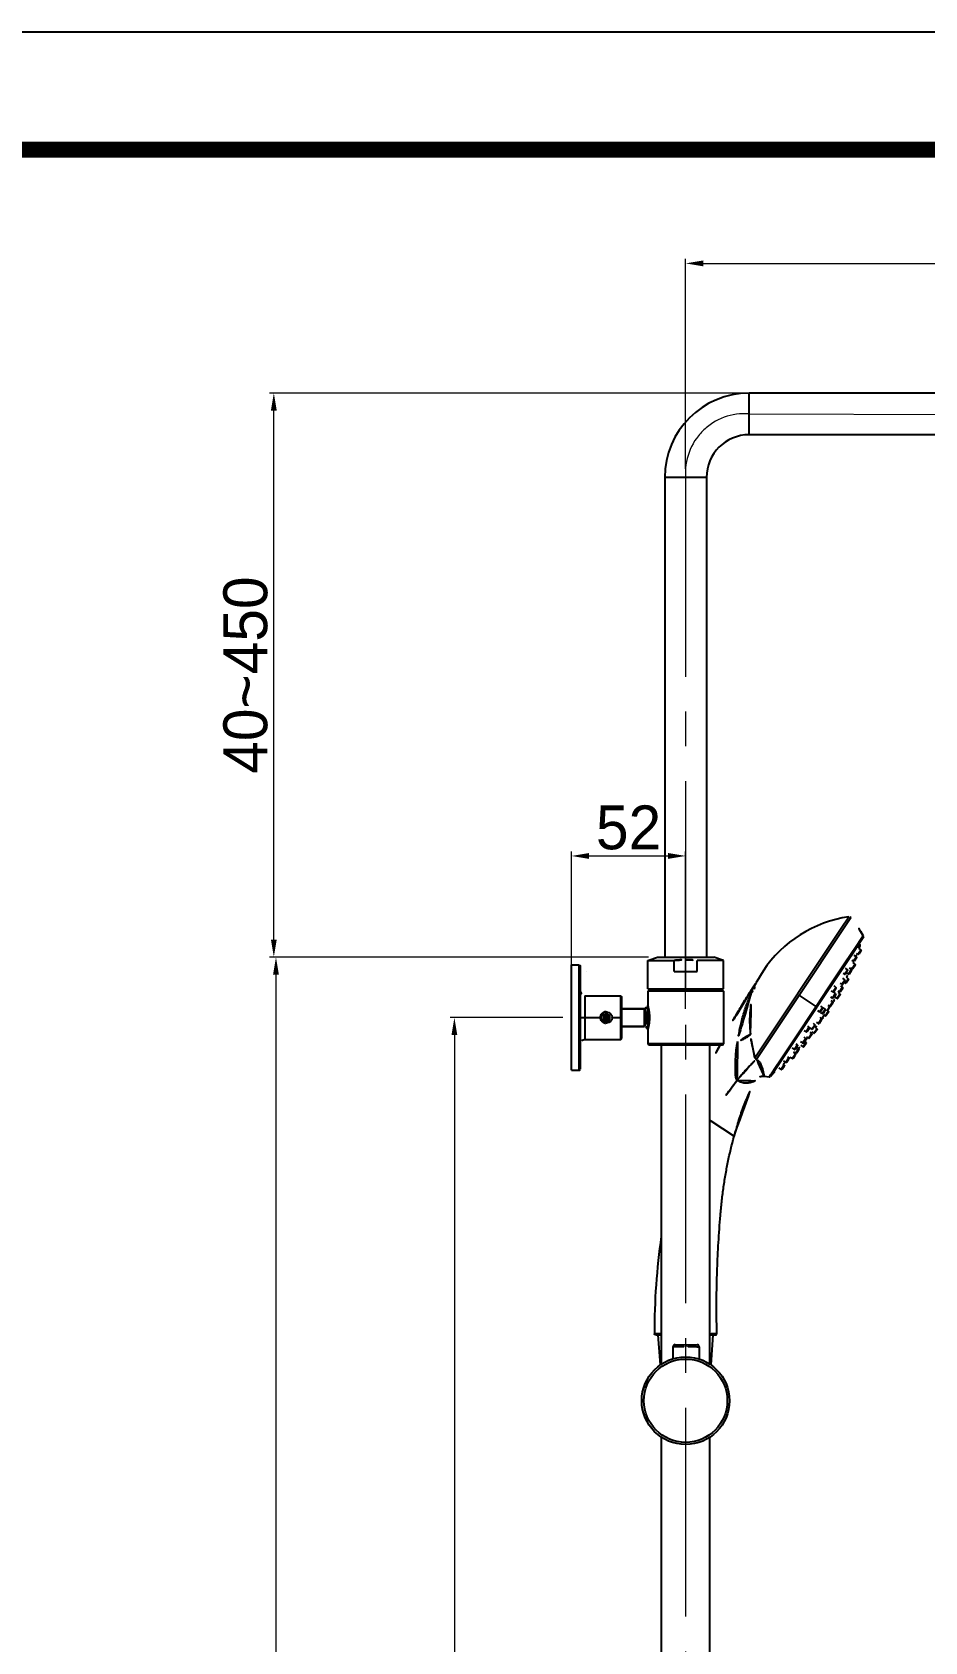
# Model space of a CAD drawing. Extents: x 16296660632 to 16296678186, y -37409619871 to -37409616409.
# Drawn here: x 16296676610 to 16296677017, y -37409617143 to -37409616409 of the extents above; entities that cross this region are included whole.
import ezdxf

# ---------------------------------------------------------------- set-up
doc = ezdxf.new("R2010")
doc.units = 0
doc.header["$LTSCALE"] = 10
doc.header["$MEASUREMENT"] = 0
doc.header["$PDMODE"] = 3
doc.header["$PDSIZE"] = -10
doc.linetypes.add('CENTER2', pattern=[28.575, 19.05, -3.175, 3.175, -3.175])
doc.layers.get('0').update_dxf_attribs({"linetype": 'CONTINUOUS'})
doc.layers.get('DEFPOINTS').update_dxf_attribs({"linetype": 'CONTINUOUS'})
doc.layers.add('Cneter', color=1, linetype='CENTER2', lineweight=13)
doc.styles.add('Daelim Dimension', font='')
doc.styles.get('Daelim Dimension').set_extended_font_data('나눔고딕')
doc.dimstyles.new('DEFAULT', dxfattribs={"dimscale": 2, "dimtxt": 2, "dimasz": 2, "dimexe": 0, "dimexo": 2, "dimgap": 1, "dimtad": 1, "dimdec": 1, "dimzin": 9, "dimdsep": 46, "dimtxsty": 'Daelim Dimension', "dimcen": 0.5, "dimclrd": 252, "dimclre": 252, "dimclrt": 3, "dimadec": 1, "dimazin": 0, "dimtfac": 1, "dimtdec": 1, "dimtix": 1, "dimtmove": 0, "dimatfit": 3, "dimfxl": 1, "dimtolj": 1, "dimtzin": 1, "dimlwd": 9, "dimlwe": 9, "dimarcsym": 0})

# ---------------------------------------------------------------- blocks, each defined once
blk = doc.blocks.new('*D0')
at = {"color": 5, "lineweight": 9, "ltscale": 0.5, "transparency": 16777216}
for p, q in [((16296676852.0445, -37409616858.305267), (16296676800.668921, -37409616858.305267)), ((16296676802.668921, -37409616866.305267), (16296676802.668921, -37409617632.244186)), ((16296676852.0445, -37409617640.244186), (16296676800.668921, -37409617640.244186))]:
    blk.add_line(p, q, dxfattribs=at)
at = {"color": 5, "ltscale": 0.5, "transparency": 16777216}
for points in [[(16296676801.335581, -37409616866.305267), (16296676804.002251, -37409616866.305267), (16296676802.668921, -37409616858.305267)], [(16296676801.335581, -37409617632.244186), (16296676804.002251, -37409617632.244186), (16296676802.668921, -37409617640.244186)]]:
    blk.add_solid(points, dxfattribs=at)
at = {"layer": 'DEFPOINTS', "color": 0, "ltscale": 0.5, "transparency": 16777216}
for p in [(16296676856.0445, -37409616858.305267), (16296676802.668921, -37409617640.244186), (16296676856.0445, -37409617640.244186)]:
    blk.add_point(p, dxfattribs=at)
at = {"color": 7, "ltscale": 0.5, "transparency": 16777216, "insert": (16296676789.78194, -37409617249.274727), "char_height": 20, "attachment_point": 5, "rotation": 90, "style": 'Daelim Dimension'}
blk.add_mtext('\\A1;782', dxfattribs=at)
blk = doc.blocks.new('*D1')
at = {"color": 5, "lineweight": 9, "ltscale": 0.5, "transparency": 16777216}
for p, q in [((16296676856.0445, -37409616854.305267), (16296676856.0445, -37409616782.588501)), ((16296676864.0445, -37409616784.588501), (16296676900.0445, -37409616784.588501)), ((16296676908.0445, -37409616854.305267), (16296676908.0445, -37409616782.588501))]:
    blk.add_line(p, q, dxfattribs=at)
at = {"color": 5, "ltscale": 0.5, "transparency": 16777216}
for points in [[(16296676864.0445, -37409616783.255173), (16296676864.0445, -37409616785.921837), (16296676856.0445, -37409616784.588501)], [(16296676900.0445, -37409616783.255173), (16296676900.0445, -37409616785.921837), (16296676908.0445, -37409616784.588501)]]:
    blk.add_solid(points, dxfattribs=at)
at = {"layer": 'DEFPOINTS', "color": 0, "ltscale": 0.5, "transparency": 16777216}
for p in [(16296676908.0445, -37409616784.588501), (16296676856.0445, -37409616858.305267), (16296676908.0445, -37409616858.305267)]:
    blk.add_point(p, dxfattribs=at)
at = {"color": 7, "ltscale": 0.5, "transparency": 16777216, "insert": (16296676882.0445, -37409616771.701523), "char_height": 20, "attachment_point": 5, "style": 'Daelim Dimension'}
blk.add_mtext('\\A1;52', dxfattribs=at)
blk = doc.blocks.new('*D3')
at = {"color": 5, "lineweight": 9, "ltscale": 0.5, "transparency": 16777216}
for p, q in [((16296676908.0445, -37409616608.005272), (16296676908.0445, -37409616512.349937)), ((16296676916.0445, -37409616514.349937), (16296677300.0445, -37409616514.349937)), ((16296677308.0445, -37409616616.513191), (16296677308.0445, -37409616512.349937))]:
    blk.add_line(p, q, dxfattribs=at)
at = {"color": 5, "ltscale": 0.5, "transparency": 16777216}
for points in [[(16296676916.0445, -37409616513.016602), (16296676916.0445, -37409616515.683273), (16296676908.0445, -37409616514.349937)], [(16296677300.0445, -37409616513.016602), (16296677300.0445, -37409616515.683273), (16296677308.0445, -37409616514.349937)]]:
    blk.add_solid(points, dxfattribs=at)
at = {"layer": 'DEFPOINTS', "color": 0, "ltscale": 0.5, "transparency": 16777216}
for p in [(16296677308.0445, -37409616514.349937), (16296676908.0445, -37409616612.005272), (16296677308.0445, -37409616620.513191)]:
    blk.add_point(p, dxfattribs=at)
at = {"color": 7, "ltscale": 0.5, "transparency": 16777216, "insert": (16296677108.0445, -37409616501.534477), "char_height": 20, "attachment_point": 5, "style": 'Daelim Dimension'}
blk.add_mtext('\\A1;400', dxfattribs=at)
blk = doc.blocks.new('*D7')
at = {"color": 5, "lineweight": 9, "ltscale": 0.5, "transparency": 16777216}
for p, q in [((16296676933.0445, -37409616573.50527), (16296676718.38351, -37409616573.50527)), ((16296676720.38351, -37409616822.70527), (16296676720.38351, -37409616581.50527)), ((16296676886.7945, -37409616830.70527), (16296676718.38351, -37409616830.70527))]:
    blk.add_line(p, q, dxfattribs=at)
at = {"color": 5, "ltscale": 0.5, "transparency": 16777216}
for points in [[(16296676719.05018, -37409616581.50527), (16296676721.71684, -37409616581.50527), (16296676720.38351, -37409616573.50527)], [(16296676719.05018, -37409616822.70527), (16296676721.71684, -37409616822.70527), (16296676720.38351, -37409616830.70527)]]:
    blk.add_solid(points, dxfattribs=at)
at = {"layer": 'DEFPOINTS', "color": 0, "ltscale": 0.5, "transparency": 16777216}
for p in [(16296676720.38351, -37409616573.50527), (16296676937.0445, -37409616573.50527), (16296676890.7945, -37409616830.70527)]:
    blk.add_point(p, dxfattribs=at)
at = {"color": 7, "ltscale": 0.5, "transparency": 16777216, "insert": (16296676707.52515, -37409616702.10527), "char_height": 20, "attachment_point": 5, "rotation": 90, "style": 'Daelim Dimension'}
blk.add_mtext('\\A1;40~450', dxfattribs=at)
blk = doc.blocks.new('*D8')
at = {"color": 5, "lineweight": 9, "ltscale": 0.5, "transparency": 16777216}
for p, q in [((16296676891.1945, -37409616830.705269), (16296676719.35803, -37409616830.705269)), ((16296676721.35803, -37409616838.705269), (16296676721.35803, -37409617748.305267)), ((16296676843.02615, -37409617756.305267), (16296676719.35803, -37409617756.305267))]:
    blk.add_line(p, q, dxfattribs=at)
at = {"color": 5, "ltscale": 0.5, "transparency": 16777216}
for points in [[(16296676720.0247, -37409616838.705269), (16296676722.69137, -37409616838.705269), (16296676721.35803, -37409616830.705269)], [(16296676720.0247, -37409617748.305267), (16296676722.69137, -37409617748.305267), (16296676721.35803, -37409617756.305267)]]:
    blk.add_solid(points, dxfattribs=at)
at = {"layer": 'DEFPOINTS', "color": 0, "ltscale": 0.5, "transparency": 16777216}
for p in [(16296676895.1945, -37409616830.705269), (16296676721.35803, -37409617756.305267), (16296676847.02615, -37409617756.305267)]:
    blk.add_point(p, dxfattribs=at)
at = {"color": 7, "ltscale": 0.5, "transparency": 16777216, "insert": (16296676708.47106, -37409617293.505272), "char_height": 20, "attachment_point": 5, "rotation": 90, "style": 'Daelim Dimension'}
blk.add_mtext('\\A1;926', dxfattribs=at)

msp = doc.modelspace()

# ---------------------------------------------------------------- linework, layer by layer
at = {"ltscale": 0.5}
for p, q in [((16296677270.5445, -37409616573.505272), (16296676937.0445, -37409616573.505272)), ((16296676937.0445, -37409616592.505272), (16296676937.0445, -37409616573.505272)), ((16296677270.5445, -37409616592.505272), (16296676937.0445, -37409616592.505272)), ((16296676917.5445, -37409616612.005272), (16296676898.5445, -37409616612.005272)), ((16296676898.5445, -37409616612.005272), (16296676898.5445, -37409616830.705269)), ((16296676917.5445, -37409616612.005272), (16296676917.5445, -37409616830.705269)), ((16296676978.94768, -37409616817.532967), (16296676982.407089, -37409616812.334473)), ((16296676979.751341, -37409616818.067818), (16296676983.327629, -37409616812.69339)), ((16296676939.64175, -37409616876.598213), (16296676978.94768, -37409616817.532967)), ((16296676946.836981, -37409616885.043022), (16296676988.93379, -37409616821.783623)), ((16296676959.807581, -37409616848.037376), (16296676979.751341, -37409616818.067818)), ((16296676988.08791, -37409616822.318497), (16296676985.7027, -37409616825.902962)), ((16296676986.247589, -37409616825.855217), (16296676988.267111, -37409616822.820457)), ((16296676988.339769, -37409616821.940002), (16296676988.08791, -37409616822.318497)), ((16296676988.267111, -37409616822.820457), (16296676988.44364, -37409616822.555161)), ((16296676988.81119, -37409616821.231529), (16296676988.339769, -37409616821.940002)), ((16296676988.9643, -37409616821.001442), (16296676988.81119, -37409616821.231529)), ((16296676985.7027, -37409616825.902962), (16296676980.62702, -37409616833.530403)), ((16296676982.3881, -37409616831.654922), (16296676984.04035, -37409616829.172073)), ((16296676984.04035, -37409616829.172073), (16296676986.20364, -37409616825.921257)), ((16296676985.791019, -37409616830.55722), (16296676984.891029, -37409616829.784691)), ((16296676986.52841, -37409616829.449127), (16296676985.945841, -37409616829.15686)), ((16296676986.03146, -37409616829.257446), (16296676986.050949, -37409616829.207298)), ((16296676986.20364, -37409616825.921257), (16296676986.247589, -37409616825.855217)), ((16296676986.52841, -37409616829.449127), (16296676987.896811, -37409616827.392807)), ((16296676987.95117, -37409616827.786652), (16296676986.912689, -37409616829.347183)), ((16296676987.896811, -37409616827.392807), (16296676986.96949, -37409616826.596817)), ((16296676987.01952, -37409616826.639313), (16296676987.038481, -37409616826.587479)), ((16296676856.0445, -37409616834.305267), (16296676859.5445, -37409616834.305267)), ((16296676856.0445, -37409616882.305267), (16296676856.0445, -37409616834.305267)), ((16296676859.5445, -37409616882.305267), (16296676859.5445, -37409616834.305267)), ((16296676860.0445, -37409616834.805267), (16296676860.0445, -37409616881.805267)), ((16296676862.994499, -37409616837.305267), (16296676863.0945, -37409616837.305267)), ((16296676890.7945, -37409616832.205269), (16296676895.1945, -37409616830.705269)), ((16296676890.7945, -37409616832.205269), (16296676902.8522, -37409616832.205269)), ((16296676890.7945, -37409616845.205269), (16296676890.7945, -37409616832.205269)), ((16296676895.1945, -37409616830.705269), (16296676920.894501, -37409616830.705269)), ((16296676902.8522, -37409616837.305267), (16296676902.8522, -37409616832.205269)), ((16296676902.8522, -37409616837.305267), (16296676913.236799, -37409616837.305267)), ((16296676925.2945, -37409616832.205269), (16296676913.236799, -37409616832.205269)), ((16296676913.236799, -37409616837.305267), (16296676913.236799, -37409616832.205269)), ((16296676925.2945, -37409616832.205269), (16296676920.894501, -37409616830.705269)), ((16296676925.2945, -37409616845.205269), (16296676925.2945, -37409616832.205269)), ((16296676943.326269, -37409616837.070137), (16296676940.47052, -37409616841.854881)), ((16296676968.365259, -37409616852.727219), (16296676978.424959, -37409616837.610367)), ((16296676980.62702, -37409616833.530403), (16296676972.72965, -37409616845.39769)), ((16296676978.424959, -37409616837.610367), (16296676982.3881, -37409616831.654922)), ((16296676980.46501, -37409616838.560677), (16296676981.83341, -37409616836.504356)), ((16296676980.849291, -37409616838.458733), (16296676981.88777, -37409616836.898209)), ((16296676981.83341, -37409616836.504356), (16296676980.93704, -37409616835.734932)), ((16296676982.271629, -37409616838.463921), (16296676983.64003, -37409616836.407608)), ((16296676982.65591, -37409616838.361977), (16296676983.69438, -37409616836.80146)), ((16296676983.64003, -37409616836.407608), (16296676982.78248, -37409616835.671501)), ((16296676983.91679, -37409616835.99173), (16296676983.27673, -37409616835.670624)), ((16296676984.422621, -37409616832.613533), (16296676983.810711, -37409616832.306557)), ((16296676983.91679, -37409616835.99173), (16296676985.285191, -37409616833.935417)), ((16296676984.301069, -37409616835.889793), (16296676985.339531, -37409616834.329269)), ((16296676985.285191, -37409616833.935417), (16296676984.40658, -37409616833.181229)), ((16296676984.422621, -37409616832.613533), (16296676985.791019, -37409616830.55722)), ((16296676984.638029, -37409616832.705513), (16296676984.66242, -37409616832.647331)), ((16296676985.845369, -37409616830.951073), (16296676984.80689, -37409616832.511589)), ((16296676938.57585, -37409616844.881271), (16296676938.065531, -37409616845.66777)), ((16296676939.76317, -37409616843.054863), (16296676938.57585, -37409616844.881271)), ((16296676975.13294, -37409616846.573242), (16296676976.50135, -37409616844.51693)), ((16296676976.5557, -37409616844.910767), (16296676975.517229, -37409616846.471298)), ((16296676976.50135, -37409616844.51693), (16296676975.720831, -37409616843.846947)), ((16296676978.231001, -37409616846.492844), (16296676979.5994, -37409616844.436531)), ((16296676979.17975, -37409616843.11013), (16296676978.473249, -37409616842.755692)), ((16296676978.61528, -37409616846.3909), (16296676979.653761, -37409616844.830368)), ((16296676979.5994, -37409616844.436531), (16296676978.80336, -37409616843.75322)), ((16296676979.17975, -37409616843.11013), (16296676980.548149, -37409616841.053818)), ((16296676979.56403, -37409616843.008186), (16296676980.602501, -37409616841.447662)), ((16296676979.67543, -37409616843.278008), (16296676979.762699, -37409616843.110283)), ((16296676980.548149, -37409616841.053818), (16296676979.700911, -37409616840.326553)), ((16296676980.46501, -37409616838.560677), (16296676979.797689, -37409616838.225891)), ((16296676979.985189, -37409616842.680153), (16296676980.058229, -37409616842.538147)), ((16296676980.058229, -37409616842.538147), (16296676980.189301, -37409616842.282318)), ((16296676980.81197, -37409616842.614388), (16296676980.112961, -37409616842.263702)), ((16296676980.81197, -37409616842.614388), (16296676982.18037, -37409616840.558067)), ((16296676981.196251, -37409616842.512444), (16296676982.23472, -37409616840.951927)), ((16296676982.18037, -37409616840.558067), (16296676981.352051, -37409616839.847054)), ((16296676982.271629, -37409616838.463921), (16296676981.608629, -37409616838.131302)), ((16296676862.0445, -37409616848.305267), (16296676878.5445, -37409616848.305267)), ((16296676862.0445, -37409616848.305267), (16296676862.0445, -37409616868.305267)), ((16296676878.5445, -37409616848.305267), (16296676879.0445, -37409616848.805267)), ((16296676878.5445, -37409616868.305267), (16296676878.5445, -37409616848.305267)), ((16296676879.0445, -37409616867.805023), (16296676879.0445, -37409616848.805527)), ((16296676891.2945, -37409616845.805267), (16296676890.7945, -37409616846.305267)), ((16296676925.2945, -37409616846.305267), (16296676890.7945, -37409616846.305267)), ((16296676890.7945, -37409616846.305267), (16296676890.7945, -37409616852.805267)), ((16296676890.7945, -37409616846.305267), (16296676890.7945, -37409616852.805267)), ((16296676890.79455, -37409616845.205269), (16296676925.29446, -37409616845.205269)), ((16296676924.7945, -37409616845.805267), (16296676891.2945, -37409616845.805267)), ((16296676893.7945, -37409616845.205269), (16296676893.7945, -37409616845.805267)), ((16296676922.2945, -37409616845.205269), (16296676922.2945, -37409616845.805267)), ((16296676924.7945, -37409616845.805267), (16296676925.2945, -37409616846.305267)), ((16296676925.2945, -37409616846.305267), (16296676925.2945, -37409616870.305267)), ((16296676925.2945, -37409616846.305267), (16296676925.2945, -37409616870.305267)), ((16296676940.32173, -37409616877.320198), (16296676959.80715, -37409616848.03801)), ((16296676967.54607, -37409616853.187103), (16296676959.807581, -37409616848.037376)), ((16296676972.72965, -37409616845.39769), (16296676967.54607, -37409616853.187103)), ((16296676973.76062, -37409616853.210541), (16296676975.12903, -37409616851.154221)), ((16296676974.144911, -37409616853.108589), (16296676975.183371, -37409616851.548073)), ((16296676975.01408, -37409616849.369949), (16296676974.24851, -37409616848.98587)), ((16296676975.12903, -37409616851.154221), (16296676974.38833, -37409616850.518417)), ((16296676975.13294, -37409616846.573242), (16296676974.390909, -37409616846.200981)), ((16296676975.01408, -37409616849.369949), (16296676976.382481, -37409616847.313637)), ((16296676975.182989, -37409616851.220901), (16296676975.369301, -37409616850.940933)), ((16296676975.399099, -37409616850.895813), (16296676975.369301, -37409616850.940933)), ((16296676975.398359, -37409616849.268013), (16296676976.436831, -37409616847.707481)), ((16296676976.382481, -37409616847.313637), (16296676975.616619, -37409616846.656227)), ((16296676977.062059, -37409616849.560722), (16296676976.300421, -37409616849.178612)), ((16296676977.062059, -37409616849.560722), (16296676978.43046, -37409616847.504402)), ((16296676978.48481, -37409616847.898247), (16296676977.446341, -37409616849.458771)), ((16296676978.231001, -37409616846.492844), (16296676977.4958, -37409616846.124001)), ((16296676978.43046, -37409616847.504402), (16296676977.65555, -37409616846.839233)), ((16296676860.0445, -37409616858.305267), (16296676869.5445, -37409616858.305267)), ((16296676873.544519, -37409616858.305267), (16296676870.544491, -37409616858.305267)), ((16296676872.0445, -37409616856.573219), (16296676870.5445, -37409616857.439247)), ((16296676870.5445, -37409616857.439247), (16296676870.5445, -37409616859.171303)), ((16296676870.5445, -37409616859.171303), (16296676872.0445, -37409616860.037323)), ((16296676873.5445, -37409616857.439247), (16296676872.0445, -37409616856.573219)), ((16296676872.0445, -37409616860.037323), (16296676873.5445, -37409616859.171303)), ((16296676873.5445, -37409616859.171303), (16296676873.5445, -37409616857.439247)), ((16296676874.5445, -37409616858.305267), (16296676879.0445, -37409616858.305267)), ((16296676879.0445, -37409616854.305267), (16296676889.2945, -37409616854.305267)), ((16296676889.2945, -37409616854.305267), (16296676879.0445, -37409616854.305267)), ((16296676947.359529, -37409616884.292862), (16296676968.365259, -37409616852.727219)), ((16296676967.545691, -37409616853.187683), (16296676957.022511, -37409616869.001091)), ((16296676969.06954, -37409616855.684799), (16296676968.240419, -37409616855.268837)), ((16296676968.59868, -37409616860.967461), (16296676969.967079, -37409616858.911148)), ((16296676968.98296, -37409616860.865517), (16296676970.021429, -37409616859.304993)), ((16296676969.06954, -37409616855.684799), (16296676970.437941, -37409616853.628487)), ((16296676969.967079, -37409616858.911148), (16296676969.28927, -37409616858.329323)), ((16296676970.27705, -37409616856.48835), (16296676969.44351, -37409616856.070183)), ((16296676970.4923, -37409616854.022324), (16296676969.453819, -37409616855.582863)), ((16296676970.437941, -37409616853.628487), (16296676969.73316, -37409616853.023514)), ((16296676970.035061, -37409616858.956383), (16296676970.02091, -37409616858.977661)), ((16296676971.22308, -37409616857.209839), (16296676970.03504, -37409616858.995117)), ((16296676970.035231, -37409616858.956497), (16296676971.20396, -37409616857.200241)), ((16296676970.27705, -37409616856.48835), (16296676971.645451, -37409616854.432037)), ((16296676971.6998, -37409616854.825867), (16296676970.661329, -37409616856.386414)), ((16296676971.645451, -37409616854.432037), (16296676970.938089, -37409616853.824852)), ((16296676971.784439, -37409616857.491463), (16296676970.947889, -37409616857.071777)), ((16296676971.784439, -37409616857.491463), (16296676973.15284, -37409616855.43515)), ((16296676973.207199, -37409616855.828987), (16296676972.16872, -37409616857.389519)), ((16296676973.15284, -37409616855.43515), (16296676972.423861, -37409616854.80941)), ((16296676972.660049, -37409616855.012154), (16296676973.828779, -37409616853.25589)), ((16296676973.86433, -37409616853.240799), (16296676972.676279, -37409616855.026077)), ((16296676973.76062, -37409616853.210541), (16296676972.96209, -37409616852.809921)), ((16296676973.84277, -37409616853.234497), (16296676973.828609, -37409616853.255783)), ((16296676879.0445, -37409616862.305267), (16296676889.2945, -37409616862.305267)), ((16296676889.2945, -37409616862.305267), (16296676879.0445, -37409616862.305267)), ((16296676890.7945, -37409616863.805267), (16296676890.7945, -37409616870.305267)), ((16296676890.7945, -37409616863.805267), (16296676890.7945, -37409616870.305267)), ((16296676963.00614, -37409616864.796349), (16296676962.086, -37409616864.334732)), ((16296676963.00614, -37409616864.796349), (16296676964.37454, -37409616862.740044)), ((16296676963.390421, -37409616864.694397), (16296676964.42889, -37409616863.133888)), ((16296676964.37454, -37409616862.740044), (16296676963.744169, -37409616862.198936)), ((16296676964.1283, -37409616867.68515), (16296676965.4967, -37409616865.628838)), ((16296676965.55106, -37409616866.022682), (16296676964.512581, -37409616867.583214)), ((16296676965.54001, -37409616863.60675), (16296676964.63763, -37409616863.154037)), ((16296676965.4967, -37409616865.628838), (16296676964.87294, -37409616865.093407)), ((16296676965.54001, -37409616863.60675), (16296676966.908409, -37409616861.550438)), ((16296676966.506821, -37409616865.422211), (16296676965.59428, -37409616864.964401)), ((16296676965.92429, -37409616863.504807), (16296676966.962761, -37409616861.944283)), ((16296676966.908409, -37409616861.550438), (16296676966.258671, -37409616860.992706)), ((16296676966.506821, -37409616865.422211), (16296676967.875219, -37409616863.365898)), ((16296676967.929581, -37409616863.759743), (16296676966.8911, -37409616865.320267)), ((16296676967.875219, -37409616863.365898), (16296676967.228359, -37409616862.810638)), ((16296676968.59868, -37409616860.967461), (16296676967.726061, -37409616860.529678)), ((16296676968.66666, -37409616861.012703), (16296676968.46456, -37409616861.316437)), ((16296676968.494711, -37409616861.271461), (16296676968.681021, -37409616860.991493)), ((16296676968.68082, -37409616860.991432), (16296676968.672791, -37409616861.003487)), ((16296676862.0445, -37409616868.305267), (16296676878.5445, -37409616868.305267)), ((16296676878.5445, -37409616868.305267), (16296676879.0445, -37409616867.805267)), ((16296676925.2945, -37409616870.305267), (16296676890.7945, -37409616870.305267)), ((16296676891.2945, -37409616870.805267), (16296676890.7945, -37409616870.305267)), ((16296676924.7945, -37409616870.805267), (16296676891.2945, -37409616870.805267)), ((16296676897.0445, -37409617016.303436), (16296676897.0445, -37409616870.805267)), ((16296676919.0445, -37409617016.338654), (16296676919.0445, -37409616870.805267)), ((16296676924.7945, -37409616870.805267), (16296676925.2945, -37409616870.305267)), ((16296676957.022511, -37409616869.001091), (16296676950.95085, -37409616878.125183)), ((16296676957.67407, -37409616872.808907), (16296676956.67387, -37409616872.307129)), ((16296676958.282459, -37409616874.512772), (16296676957.27211, -37409616874.005898)), ((16296676957.51524, -37409616874.508392), (16296676957.7323, -37409616874.276627)), ((16296676957.67407, -37409616872.808907), (16296676959.041821, -37409616870.753578)), ((16296676957.7323, -37409616874.276627), (16296676957.755449, -37409616874.251862)), ((16296676958.05835, -37409616872.70697), (16296676959.096821, -37409616871.146446)), ((16296676958.282459, -37409616874.512772), (16296676959.65086, -37409616872.456459)), ((16296676959.042471, -37409616870.752602), (16296676958.476311, -37409616870.266617)), ((16296676958.666731, -37409616874.410828), (16296676959.7052, -37409616872.850311)), ((16296676959.041821, -37409616870.753578), (16296676959.042471, -37409616870.752602)), ((16296676959.65086, -37409616872.456459), (16296676959.088329, -37409616871.973587)), ((16296676961.374331, -37409616869.866562), (16296676960.41048, -37409616869.383011)), ((16296676961.547331, -37409616871.563606), (16296676960.57168, -37409616871.074142)), ((16296676961.374331, -37409616869.866562), (16296676962.742081, -37409616867.811234)), ((16296676961.547331, -37409616871.563606), (16296676962.915079, -37409616869.508278)), ((16296676961.75861, -37409616869.764618), (16296676962.797079, -37409616868.204102)), ((16296676961.93161, -37409616871.46167), (16296676962.970079, -37409616869.901154)), ((16296676962.742729, -37409616867.810249), (16296676962.142981, -37409616867.295433)), ((16296676962.91573, -37409616869.507301), (16296676962.32225, -37409616868.997871)), ((16296676962.36875, -37409616869.061417), (16296676962.554029, -37409616868.841827)), ((16296676962.554029, -37409616868.841827), (16296676962.65675, -37409616868.719704)), ((16296676962.742081, -37409616867.811234), (16296676962.742729, -37409616867.810249)), ((16296676962.915079, -37409616869.508278), (16296676962.91573, -37409616869.507301)), ((16296676962.96747, -37409616868.348534), (16296676963.088261, -37409616868.203537)), ((16296676964.1283, -37409616867.68515), (16296676963.190439, -37409616867.214638)), ((16296676949.304501, -37409616880.59893), (16296676947.00375, -37409616884.056213)), ((16296676950.95085, -37409616878.125183), (16296676949.304501, -37409616880.59893)), ((16296676951.61067, -37409616881.920471), (16296676950.517799, -37409616881.372192)), ((16296676951.61067, -37409616881.920471), (16296676952.979071, -37409616879.864159)), ((16296676951.994949, -37409616881.818527), (16296676953.033409, -37409616880.258003)), ((16296676952.979071, -37409616879.864159), (16296676952.484779, -37409616879.439873)), ((16296676952.57266, -37409616879.516121), (16296676952.614059, -37409616879.476196)), ((16296676953.716471, -37409616878.756058), (16296676952.65591, -37409616878.223991)), ((16296676953.716471, -37409616878.756058), (16296676955.084869, -37409616876.699753)), ((16296676954.10075, -37409616878.654114), (16296676955.13921, -37409616877.093597)), ((16296676955.084869, -37409616876.699753), (16296676954.56576, -37409616876.25415)), ((16296676955.208469, -37409616876.908089), (16296676955.250481, -37409616876.865387)), ((16296676956.6373, -37409616876.984962), (16296676955.60248, -37409616876.465813)), ((16296676956.6373, -37409616876.984962), (16296676958.005699, -37409616874.92865)), ((16296676957.02158, -37409616876.883018), (16296676958.060049, -37409616875.322502)), ((16296676958.005699, -37409616874.92865), (16296676957.46225, -37409616874.462158)), ((16296676856.0445, -37409616882.305267), (16296676859.5445, -37409616882.305267)), ((16296676943.866501, -37409616885.070679), (16296676946.12726, -37409616885.373207)), ((16296676946.28038, -37409616885.143143), (16296676946.12726, -37409616885.373207)), ((16296676946.777411, -37409616884.396309), (16296676946.28038, -37409616885.143143)), ((16296676947.00375, -37409616884.056213), (16296676946.777411, -37409616884.396309)), ((16296676919.04413, -37409616905.053108), (16296676919.516211, -37409616905.367264)), ((16296676919.516689, -37409616905.367607), (16296676930.096849, -37409616912.40831)), ((16296676896.992081, -37409617002.491653), (16296676893.79356, -37409617002.505524)), ((16296676894.29356, -37409617003.005272), (16296676897.0445, -37409617003.005272)), ((16296676896.54434, -37409617016.643929), (16296676895.5945, -37409617003.005272)), ((16296676919.0445, -37409617003.005272), (16296676921.782181, -37409617003.005272)), ((16296676920.494499, -37409617003.005272), (16296676919.544189, -37409617016.650864)), ((16296676902.275869, -37409617008.44445), (16296676902.224751, -37409617013.864754)), ((16296676903.28636, -37409617007.453911), (16296676913.28371, -37409617007.548187)), ((16296676908.28504, -37409617007.501053), (16296676908.2782, -37409617008.226227)), ((16296676914.275339, -37409617008.557648), (16296676914.224171, -37409617013.983032)), ((16296676897.0445, -37409617278.005272), (16296676897.0445, -37409617049.70533)), ((16296676919.0445, -37409617278.005272), (16296676919.0445, -37409617049.706917))]:
    msp.add_line(p, q, dxfattribs=at)
msp.add_lwpolyline([(16296675034.855539, -37409618717.603394), (16296678185.69553, -37409618717.603394), (16296678185.69553, -37409616408.923378), (16296675034.855539, -37409616408.923378)], close=True, dxfattribs=at)
at = {"color": 5, "linetype": 'ByBlock', "lineweight": 200, "const_width": 7.26}
msp.add_lwpolyline([(16296675085.52157, -37409618618.747757), (16296678134.721569, -37409618618.747757), (16296678134.721569, -37409616462.527771), (16296675085.52157, -37409616462.527771)], close=True, dxfattribs=at)
at = {"ltscale": 0.5}
for points in [[(16296676903.28528, -37409617007.453903), (16296676902.96261, -37409617007.504181), (16296676902.673611, -37409617007.65554), (16296676902.448629, -37409617007.891983), (16296676902.31176, -37409617008.188293), (16296676902.27589, -37409617008.444427)], [(16296676914.27532, -37409617008.557587), (16296676914.244289, -37409617008.300827), (16296676914.113029, -37409617008.001984), (16296676913.89255, -37409617007.761337), (16296676913.606461, -37409617007.604568), (16296676913.28479, -37409617007.54821)]]:
    msp.add_lwpolyline(points, dxfattribs=at)
for centre, radius in [((16296676872.0445, -37409616858.305267), 2.5), ((16296676872.0445, -37409616858.305267), 1), ((16296676908.0445, -37409617033.005272), 20), ((16296676908.0445, -37409617033.005272), 19)]:
    msp.add_circle(centre, radius, dxfattribs=at)
for centre, radius, start, end in [((16296676937.0445, -37409616612.005272), 38.5, 90, 180), ((16296676937.0445, -37409616612.005272), 19.5, 90, 180), ((16296676990.61072, -37409616868.536186), 56.797297, 98.304696663, 146.357579227), ((16296676982.551519, -37409616813.32399), 1, 39.08935833, 98.304696663), ((16296676938.071251, -37409616849.464127), 58.311465, 29.216666643, 39.093795274), ((16296676855.06053, -37409616778.335472), 140.522009, 339.917289696, 341.658393206), ((16296676988.158871, -37409616822.460793), 0.3, 341.658393206, 350.584694874), ((16296676988.30975, -37409616821.367577), 0.75, 326.357579227, 29.216666643), ((16296676855.06624, -37409616778.337334), 140.516003, 338.262108675, 338.753500684), ((16296676986.662939, -37409616829.180977), 0.3, 243.357631841, 326.357579227), ((16296676987.70141, -37409616827.620453), 0.3, 326.357579227, 49.357633246), ((16296676859.5445, -37409616834.805267), 0.5, 0, 90), ((16296676981.63801, -37409616836.732002), 0.3, 326.357579227, 49.357633246), ((16296676855.08252, -37409616778.344414), 140.498249, 335.761352134, 335.905556944), ((16296676983.44463, -37409616836.635246), 0.3, 326.357579227, 49.357633246), ((16296676984.05131, -37409616835.723579), 0.3, 243.357631841, 326.357579227), ((16296676984.55714, -37409616832.34539), 0.3, 243.357631841, 326.357579227), ((16296676855.06369, -37409616778.336082), 140.518842, 337.020843626, 337.237167343), ((16296676985.08979, -37409616834.163063), 0.3, 326.357579227, 49.357633246), ((16296676985.595619, -37409616830.784859), 0.3, 326.357579227, 49.357633246), ((16296676926.375429, -37409616834.359741), 15.964918, 326.960331251, 331.952712474), ((16296676926.321449, -37409616834.323769), 16.02853, 326.994219748, 331.97500623), ((16296676977.083429, -37409616856.492607), 39.430656, 159.378364635, 160.899096314), ((16296676981.81978, -37409616858.309082), 44.503288, 158.317144351, 159.337242775), ((16296676976.30595, -37409616844.744568), 0.3, 326.357579227, 49.357633246), ((16296676979.31428, -37409616842.84198), 0.3, 243.357631841, 326.357579227), ((16296676855.07, -37409616778.338837), 140.51195, 332.085446313, 332.4734748), ((16296676979.403999, -37409616844.664169), 0.3, 326.357579227, 49.357633246), ((16296676855.065241, -37409616778.336357), 140.517319, 332.550412823, 332.747780418), ((16296676980.599541, -37409616838.292526), 0.3, 243.357631841, 326.357579227), ((16296676980.352751, -37409616841.281464), 0.3, 326.357579227, 49.357633246), ((16296676980.946501, -37409616842.346237), 0.3, 243.357631841, 326.357579227), ((16296676855.06555, -37409616778.336708), 140.516887, 334.026810162, 334.700809339), ((16296676981.98497, -37409616840.785713), 0.3, 326.357579227, 49.357633246), ((16296676982.40616, -37409616838.195778), 0.3, 243.357631841, 326.357579227), ((16296676862.0445, -37409616846.305267), 2, 180, 270), ((16296677000.03043, -37409616873.253693), 67.395502, 156.051136899, 157.068340856), ((16296676975.1486, -37409616849.101799), 0.3, 243.357631841, 326.357579227), ((16296676974.93363, -37409616851.381859), 0.3, 326.357579227, 49.357633246), ((16296676975.267469, -37409616846.305099), 0.3, 243.357631841, 326.357579227), ((16296676855.06764, -37409616778.337433), 140.514705, 328.910728895, 329.703208318), ((16296676976.18708, -37409616847.541267), 0.3, 326.357579227, 49.357633246), ((16296676977.19659, -37409616849.292572), 0.3, 243.357631841, 326.357579227), ((16296676855.062889, -37409616778.334862), 140.520095, 330.797918027, 331.041000673), ((16296676978.36552, -37409616846.224701), 0.3, 243.357631841, 326.357579227), ((16296676978.23506, -37409616847.73204), 0.3, 326.357579227, 49.357633246), ((16296676872.0445, -37409616858.305267), 2.5, 0, 10.805584414), ((16296676889.29451, -37409616852.805283), 1.499996, 269.999781434, 0.000437132), ((16296676969.204069, -37409616855.416649), 0.3, 243.357631841, 326.357579227), ((16296676969.771681, -37409616859.138786), 0.3, 326.357579227, 49.357633246), ((16296676855.06975, -37409616778.338676), 140.51225, 324.926222671, 325.828184722), ((16296676970.41157, -37409616856.2202), 0.3, 243.357631841, 326.357579227), ((16296676970.24254, -37409616853.856117), 0.3, 326.357579227, 49.357633246), ((16296676971.45005, -37409616854.659668), 0.3, 326.357579227, 49.357633246), ((16296676971.918961, -37409616857.22332), 0.3, 243.357631841, 326.357579227), ((16296676855.06975, -37409616778.338676), 140.51225, 326.88728101, 327.789267374), ((16296676972.957439, -37409616855.662788), 0.3, 326.357579227, 49.357633246), ((16296676973.895149, -37409616852.94239), 0.3, 243.357631841, 326.357579227), ((16296676889.29451, -37409616863.80526), 1.499997, 359.999562868, 90.000218566), ((16296676963.140671, -37409616864.528214), 0.3, 243.357631841, 326.357579227), ((16296676964.17914, -37409616862.967667), 0.3, 326.357579227, 49.357633246), ((16296676855.072849, -37409616778.34111), 140.508305, 321.675323923, 321.91850324), ((16296676965.3013, -37409616865.856483), 0.3, 326.357579227, 49.357633246), ((16296676965.67454, -37409616863.3386), 0.3, 243.357631841, 326.357579227), ((16296676966.64135, -37409616865.154068), 0.3, 243.357631841, 326.357579227), ((16296676966.713011, -37409616861.778069), 0.3, 326.357579227, 49.357633246), ((16296676855.068069, -37409616778.33744), 140.514336, 323.012120385, 323.804766365), ((16296676967.679819, -37409616863.593536), 0.3, 326.357579227, 49.357633246), ((16296676968.7332, -37409616860.69931), 0.3, 243.357631841, 326.357579227), ((16296676862.0445, -37409616870.305267), 2, 90, 180), ((16296677155.566771, -37409616986.932098), 259.352564, 153.376350209, 155.783899671), ((16296676957.808599, -37409616872.540771), 0.3, 243.357631841, 326.357579227), ((16296676958.847071, -37409616870.98024), 0.3, 326.357579227, 49.357633246), ((16296676855.06691, -37409616778.336143), 140.516056, 318.014257758, 318.688858626), ((16296676959.45546, -37409616872.684097), 0.3, 326.357579227, 49.357633246), ((16296676961.50886, -37409616869.598419), 0.3, 243.357631841, 326.357579227), ((16296676961.68185, -37409616871.295471), 0.3, 243.357631841, 326.357579227), ((16296676855.06867, -37409616778.337753), 140.513666, 319.967180166, 320.164527527), ((16296676962.547331, -37409616868.037888), 0.3, 326.357579227, 49.357633246), ((16296676962.720329, -37409616869.73494), 0.3, 326.357579227, 49.357633246), ((16296676855.07338, -37409616778.341667), 140.507539, 320.241680869, 320.627381391), ((16296676964.262831, -37409616867.417007), 0.3, 243.357631841, 326.357579227), ((16296676855.063721, -37409616778.331947), 140.521277, 311.05688461, 312.818933692), ((16296676855.07321, -37409616778.342247), 140.507276, 313.963767609, 314.453890553), ((16296676952.78367, -37409616880.091797), 0.3, 326.357579227, 49.357633246), ((16296676953.85099, -37409616878.487923), 0.3, 243.357631841, 326.357579227), ((16296676954.889469, -37409616876.927383), 0.3, 326.357579227, 49.357633246), ((16296676855.071711, -37409616778.340561), 140.509526, 315.476946356, 315.696879507), ((16296676956.77183, -37409616876.71682), 0.3, 243.357631841, 326.357579227), ((16296676957.810301, -37409616875.156288), 0.3, 326.357579227, 49.357633246), ((16296676958.416981, -37409616874.244621), 0.3, 243.357631841, 326.357579227), ((16296676859.5445, -37409616881.805267), 0.5, 270, 0), ((16296677028.261379, -37409616962.855698), 123.006699, 141.823948339, 152.136822798), ((16296676943.25868, -37409616889.024094), 3.999998, 81.259570689, 151.524396144), ((16296676946.21225, -37409616884.628036), 0.75, 263.498684148, 326.357579227), ((16296676947.162399, -37409616884.066719), 0.3, 302.130628952, 311.05688461), ((16296676951.74519, -37409616881.652321), 0.3, 243.357631841, 326.357579227), ((16296677028.329281, -37409616962.910538), 123.090841, 152.128954079, 152.612438722), ((16296677202.732269, -37409617002.191704), 308.938868, 171.791463783, 180.05813855), ((16296676894.29356, -37409617002.505272), 0.5, 180.027976453, 269.999781434), ((16296676921.782181, -37409617002.505272), 0.5, 270, 1.344740802)]:
    msp.add_arc(centre, radius, start, end, dxfattribs=at)
for points, knots in [([(16296676902.8522, -37409616832.205269), (16296676903.71454, -37409616832.116783), (16296676905.443609, -37409616831.97963), (16296676907.177641, -37409616831.932549), (16296676908.0445, -37409616831.932549)], [0, 0, 0, 0, 0.5000024148, 1, 1, 1, 1]), ([(16296676908.0445, -37409616831.932549), (16296676908.91136, -37409616831.932549), (16296676910.645399, -37409616831.97963), (16296676912.37447, -37409616832.116783), (16296676913.236799, -37409616832.205269)], [0, 0, 0, 0, 0.4999976138, 1, 1, 1, 1]), ([(16296676939.758789, -37409616843.064163), (16296676939.74177, -37409616843.101852), (16296676939.68594, -37409616843.212753), (16296676939.58392, -37409616843.427696), (16296676939.439421, -37409616843.728783), (16296676939.195021, -37409616844.241623), (16296676938.85413, -37409616844.96978), (16296676938.578831, -37409616845.576927), (16296676938.43705, -37409616845.896606)], [0, 0, 0, 0, 0.0396851987, 0.1191179137, 0.2283651684, 0.3602071968, 0.6643542673, 1, 1, 1, 1]), ([(16296676939.27038, -37409616845.305428), (16296676939.31642, -37409616845.152397), (16296676939.492491, -37409616844.577789), (16296676939.67934, -37409616844.006447), (16296676939.8237, -37409616843.589546)], [0, 0, 0, 0, 0.2658913272, 1, 1, 1, 1]), ([(16296676939.763241, -37409616843.054901), (16296676939.76263, -37409616843.05584), (16296676939.761209, -37409616843.058983), (16296676939.75975, -37409616843.062073), (16296676939.758789, -37409616843.064163)], [0, 0, 0, 0, 0.3253895776, 1, 1, 1, 1]), ([(16296676940.46541, -37409616841.866493), (16296676940.4664, -37409616841.863998), (16296676940.46809, -37409616841.860123), (16296676940.46979, -37409616841.856239), (16296676940.47052, -37409616841.854881)], [0, 0, 0, 0, 0.6354547514, 1, 1, 1, 1]), ([(16296676938.065531, -37409616845.66777), (16296676937.48176, -37409616846.568764), (16296676936.321329, -37409616848.375732), (16296676934.04981, -37409616852.021553), (16296676930.191099, -37409616858.473503), (16296676927.0916, -37409616864.126442), (16296676925.1208, -37409616867.943062)], [0, 0, 0, 0, 0.124967823, 0.2499697776, 0.5000002362, 1, 1, 1, 1]), ([(16296676937.96196, -37409616846.993362), (16296676937.270571, -37409616848.618301), (16296676936.26734, -37409616851.150703), (16296676935.06502, -37409616854.649811), (16296676934.218679, -37409616857.448547), (16296676933.460581, -37409616860.307251), (16296676932.804899, -37409616863.212013), (16296676932.235491, -37409616866.18129), (16296676931.87694, -37409616868.182854), (16296676931.706249, -37409616869.204613)], [0, 0, 0, 0, 0.2289730734, 0.3529515806, 0.4796575798, 0.6080078206, 0.7363517836, 0.8656813424, 1, 1, 1, 1]), ([(16296676937.55608, -37409616865.958702), (16296676937.358891, -37409616864.103317), (16296676937.141211, -37409616860.436813), (16296676937.379551, -37409616853.48735), (16296676938.325199, -37409616848.447487), (16296676939.2703, -37409616845.305557)], [0, 0, 0, 0, 0.2685825994, 0.5277104802, 1, 1, 1, 1]), ([(16296676937.96093, -37409616846.994232), (16296676938.087429, -37409616846.864479), (16296676938.57115, -37409616846.34034), (16296676938.996031, -37409616845.761368), (16296676939.2703, -37409616845.305573)], [0, 0, 0, 0, 0.2540877387, 1, 1, 1, 1]), ([(16296676872.0445, -37409616855.447906), (16296676871.862949, -37409616855.451118), (16296676871.59004, -37409616855.482132), (16296676871.23822, -37409616855.574593), (16296676870.896761, -37409616855.700287), (16296676870.495001, -37409616855.918129), (16296676870.142521, -37409616856.209106), (16296676869.898359, -37409616856.478889), (16296676869.681431, -37409616856.770988), (16296676869.465031, -37409616857.173683), (16296676869.30411, -37409616857.697617), (16296676869.248039, -37409616858.242973), (16296676869.29948, -37409616858.78878), (16296676869.456711, -37409616859.313904), (16296676869.671419, -37409616859.717613), (16296676869.888029, -37409616860.009956), (16296676870.13254, -37409616860.279419), (16296676870.486731, -37409616860.568542), (16296676870.891371, -37409616860.781433), (16296676871.235161, -37409616860.900681), (16296676871.589041, -37409616860.984901), (16296676871.86298, -37409616861.00753), (16296676872.0445, -37409616861.004143)], [0, 0, 0, 0, 0.0624880073, 0.0937652689, 0.1250438182, 0.1875285273, 0.250012718, 0.2812916784, 0.3125706621, 0.3750534754, 0.4375354786, 0.5000180977, 0.5624998076, 0.6249795753, 0.6874588401, 0.718736678, 0.7500145193, 0.8124922133, 0.8749694101, 0.9062470724, 0.9375227953, 1, 1, 1, 1]), ([(16296676889.2945, -37409616862.305267), (16296676889.30578, -37409616862.277489), (16296676889.31348, -37409616862.257874), (16296676889.327089, -37409616862.223824), (16296676889.344271, -37409616862.180183), (16296676889.36492, -37409616862.127197), (16296676889.38879, -37409616862.065048), (16296676889.42676, -37409616861.964592), (16296676889.480579, -37409616861.817879), (16296676889.5506, -37409616861.617332), (16296676889.626631, -37409616861.38588), (16296676889.70586, -37409616861.12561), (16296676889.785469, -37409616860.838676), (16296676889.8913, -37409616860.411133), (16296676890.00635, -37409616859.828293), (16296676890.09779, -37409616859.083908), (16296676890.130289, -37409616858.305267), (16296676890.09779, -37409616857.526627), (16296676890.00635, -37409616856.782257), (16296676889.8913, -37409616856.199409), (16296676889.785469, -37409616855.771873), (16296676889.70586, -37409616855.48494), (16296676889.626631, -37409616855.224663), (16296676889.5506, -37409616854.993217), (16296676889.480579, -37409616854.792671), (16296676889.42676, -37409616854.64595), (16296676889.38879, -37409616854.545502), (16296676889.36492, -37409616854.483353), (16296676889.344271, -37409616854.430367), (16296676889.327089, -37409616854.386726), (16296676889.31349, -37409616854.352676), (16296676889.30578, -37409616854.333061), (16296676889.2945, -37409616854.305267)], [0, 0, 0, 0, 0.0032246484, 0.0077186324, 0.0134636867, 0.0204291204, 0.0285830849, 0.0378936925, 0.0598338087, 0.0859245882, 0.115832763, 0.1492183374, 0.1857454544, 0.2250812223, 0.3108164125, 0.4035582816, 0.5000000515, 0.5964417371, 0.6891835611, 0.7749187596, 0.8142545336, 0.8507816549, 0.8841672291, 0.9140754032, 0.9401661858, 0.9621063079, 0.971416917, 0.9795708835, 0.9865363178, 0.9922813685, 0.9967753475, 1, 1, 1, 1]), ([(16296676890.7945, -37409616863.805267), (16296676890.799959, -37409616863.784554), (16296676890.804649, -37409616863.768272), (16296676890.81325, -37409616863.735092), (16296676890.82678, -37409616863.684708), (16296676890.843679, -37409616863.620338), (16296676890.86397, -37409616863.542343), (16296676890.887329, -37409616863.451088), (16296676890.92428, -37409616863.304268), (16296676890.97625, -37409616863.091057), (16296676891.04315, -37409616862.80175), (16296676891.11484, -37409616862.470993), (16296676891.18848, -37409616862.10289), (16296676891.26133, -37409616861.701599), (16296676891.356239, -37409616861.112923), (16296676891.456949, -37409616860.324074), (16296676891.53517, -37409616859.331871), (16296676891.56255, -37409616858.305267), (16296676891.53517, -37409616857.278671), (16296676891.456949, -37409616856.286484), (16296676891.356239, -37409616855.497627), (16296676891.26133, -37409616854.908943), (16296676891.18848, -37409616854.50766), (16296676891.11484, -37409616854.139557), (16296676891.04315, -37409616853.808792), (16296676890.97625, -37409616853.519493), (16296676890.92428, -37409616853.306282), (16296676890.887329, -37409616853.159447), (16296676890.86397, -37409616853.068199), (16296676890.843679, -37409616852.990196), (16296676890.82678, -37409616852.925827), (16296676890.81325, -37409616852.87545), (16296676890.804649, -37409616852.84227), (16296676890.799959, -37409616852.825989), (16296676890.7945, -37409616852.805267)], [0, 0, 0, 0, 0.0011875314, 0.0045662689, 0.0092718959, 0.0152798096, 0.0225519006, 0.0310493091, 0.0407324208, 0.0634643397, 0.0903471424, 0.1209699189, 0.154915704, 0.1917798007, 0.2311718311, 0.3160333243, 0.4065927682, 0.5000000386, 0.5934072461, 0.6839666488, 0.768828147, 0.8082201846, 0.8450842856, 0.8790300718, 0.9096528472, 0.936535652, 0.9592675776, 0.9689506912, 0.9774481022, 0.9847201944, 0.9907281047, 0.9954337241, 0.9988124645, 1, 1, 1, 1]), ([(16296676937.556089, -37409616865.958809), (16296676937.24844, -37409616866.284126), (16296676936.497561, -37409616866.916031), (16296676935.15597, -37409616867.752068), (16296676933.53256, -37409616868.536552), (16296676932.341511, -37409616868.989433), (16296676931.706949, -37409616869.204941)], [0, 0, 0, 0, 0.1991891702, 0.4338153558, 0.7018677257, 1, 1, 1, 1]), ([(16296676939.64241, -37409616876.597939), (16296676939.62454, -37409616876.543053), (16296676939.5949, -37409616876.431442), (16296676939.531891, -37409616876.209641), (16296676939.425461, -37409616875.820992), (16296676939.276779, -37409616875.265747), (16296676939.10574, -37409616874.59874), (16296676938.887621, -37409616873.710381), (16296676938.63339, -37409616872.600052), (16296676938.266199, -37409616870.827797), (16296676937.88022, -37409616868.617661), (16296676937.65056, -37409616866.842667), (16296676937.556391, -37409616865.958359)], [0, 0, 0, 0, 0.0159544588, 0.0318929005, 0.0637347481, 0.1273153915, 0.1907554357, 0.2540404064, 0.3801248429, 0.5055373808, 0.7542172496, 1, 1, 1, 1]), ([(16296676931.706949, -37409616869.20462), (16296676931.576891, -37409616869.93409), (16296676931.342831, -37409616871.398239), (16296676931.07052, -37409616873.606583), (16296676930.87723, -37409616875.825272), (16296676930.75835, -37409616878.051064), (16296676930.70929, -37409616880.280243), (16296676930.71629, -37409616882.139687), (16296676930.75882, -37409616883.441772), (16296676930.79476, -37409616884.187691), (16296676930.837469, -37409616884.747917), (16296676930.894239, -37409616885.213562), (16296676930.95574, -37409616885.584343), (16296676931.01206, -37409616885.86097), (16296676931.08535, -37409616886.134377), (16296676931.203251, -37409616886.393333), (16296676931.35833, -37409616886.62915), (16296676931.485041, -37409616886.773727), (16296676931.562389, -37409616886.827087)], [0, 0, 0, 0, 0.1244631743, 0.2489969001, 0.3736727097, 0.4984797553, 0.6233329618, 0.7481627495, 0.8107592274, 0.8421503889, 0.8735972972, 0.9051153914, 0.9209064968, 0.9367160635, 0.9525319978, 0.9683534872, 0.9842158074, 1, 1, 1, 1]), ([(16296676931.564091, -37409616886.828377), (16296676931.95969, -37409616886.324837), (16296676932.75148, -37409616885.334869), (16296676933.941719, -37409616883.889687), (16296676935.11351, -37409616882.516579), (16296676936.291771, -37409616881.27533), (16296676937.416929, -37409616880.145409), (16296676938.44577, -37409616879.108093), (16296676939.338341, -37409616878.142952), (16296676939.850149, -37409616877.49192), (16296676940.064501, -37409616877.169807)], [0, 0, 0, 0, 0.1491728798, 0.2952803883, 0.4361454776, 0.5695588585, 0.6938208678, 0.8076241783, 0.9098665999, 1, 1, 1, 1]), ([(16296676940.064529, -37409616877.169762), (16296676940.01465, -37409616877.134666), (16296676939.922899, -37409616877.054413), (16296676939.79372, -37409616876.924744), (16296676939.70693, -37409616876.764969), (16296676939.660851, -37409616876.654587), (16296676939.64242, -37409616876.597977)], [0, 0, 0, 0, 0.2527971613, 0.5045961329, 0.7532468503, 1, 1, 1, 1]), ([(16296676940.32107, -37409616877.319923), (16296676940.2994, -37409616877.309258), (16296676940.21129, -37409616877.263779), (16296676940.12674, -37409616877.211617), (16296676940.064461, -37409616877.169853)], [0, 0, 0, 0, 0.2435520197, 1, 1, 1, 1]), ([(16296676943.86651, -37409616885.070541), (16296676943.86342, -37409616885.070068), (16296676943.864071, -37409616885.059853), (16296676943.85684, -37409616885.047623), (16296676943.849871, -37409616885.022827), (16296676943.8375, -37409616884.986778), (16296676943.82197, -37409616884.934669), (16296676943.80167, -37409616884.865387), (16296676943.766081, -37409616884.737282), (16296676943.714399, -37409616884.536507), (16296676943.64842, -37409616884.248497), (16296676943.57176, -37409616883.90033), (16296676943.48127, -37409616883.491997), (16296676943.37447, -37409616883.022957), (16296676943.248989, -37409616882.493088), (16296676943.03825, -37409616881.663208), (16296676942.769859, -37409616880.751907), (16296676942.38512, -37409616879.773628), (16296676942.055651, -37409616879.102524), (16296676941.710899, -37409616878.544357), (16296676941.370569, -37409616878.104202), (16296676941.013269, -37409616877.745262), (16296676940.646521, -37409616877.489433), (16296676940.43317, -37409616877.377083), (16296676940.321939, -37409616877.319672)], [0, 0, 0, 0, 0.00106982, 0.0023474361, 0.0052907033, 0.0095164162, 0.0155432816, 0.0237914874, 0.0342229424, 0.0609598047, 0.0946403285, 0.1351880652, 0.1827949442, 0.237566495, 0.2995774355, 0.3688710099, 0.5301962642, 0.6237547538, 0.7278539526, 0.7851983847, 0.8476556674, 0.9177081136, 0.9572234224, 1, 1, 1, 1]), ([(16296676930.09688, -37409616912.40834), (16296676930.39073, -37409616911.307327), (16296676930.99835, -37409616909.111267), (16296676931.954479, -37409616905.832077), (16296676932.984779, -37409616902.580399), (16296676934.123131, -37409616899.373207), (16296676935.37254, -37409616896.219063), (16296676937.170469, -37409616892.097893), (16296676938.67448, -37409616889.083992), (16296676939.742189, -37409616887.116707)], [0, 0, 0, 0, 0.1259756798, 0.2518822956, 0.3775903717, 0.5030033283, 0.6280227531, 0.7525536162, 1, 1, 1, 1]), ([(16296676931.56369, -37409616886.828056), (16296676931.899679, -37409616887.058159), (16296676932.56381, -37409616887.468582), (16296676933.57667, -37409616887.921516), (16296676934.53624, -37409616888.156113), (16296676935.399521, -37409616888.231903), (16296676936.16321, -37409616888.206017), (16296676937.010759, -37409616888.10936), (16296676937.88138, -37409616887.920013), (16296676938.62804, -37409616887.695412), (16296676939.08849, -37409616887.511368), (16296676939.336229, -37409616887.392929), (16296676939.5159, -37409616887.289589), (16296676939.630159, -37409616887.208717), (16296676939.696039, -37409616887.162064), (16296676939.72459, -37409616887.132378), (16296676939.739031, -37409616887.123543), (16296676939.742611, -37409616887.116943)], [0, 0, 0, 0, 0.1407024505, 0.2691509271, 0.3816219266, 0.4803009996, 0.5676611406, 0.6452141697, 0.7747794157, 0.87491244, 0.914240548, 0.9459764353, 0.9697538376, 0.9856665559, 0.994469353, 0.9974100551, 1, 1, 1, 1]), ([(16296676922.28204, -37409617002.493347), (16296676922.210039, -37409616999.47303), (16296676922.117941, -37409616993.227448), (16296676922.156281, -37409616983.355942), (16296676922.37067, -37409616974.542229), (16296676922.68564, -37409616966.924538), (16296676923.01193, -37409616960.860764), (16296676923.422409, -37409616954.681236), (16296676923.895269, -37409616948.467003), (16296676924.47337, -37409616942.28907), (16296676925.238371, -37409616936.190933), (16296676926.180309, -37409616930.172928), (16296676927.67148, -37409616922.222214), (16296676929.05438, -37409616916.315521), (16296676930.09684, -37409616912.408318)], [0, 0, 0, 0, 0.099919385, 0.206569008, 0.3264642635, 0.3914754265, 0.4587188247, 0.5272953862, 0.5962969012, 0.6648332985, 0.7324874149, 0.7995266372, 0.8662568382, 1, 1, 1, 1]), ([(16296676922.282049, -37409617002.493538), (16296676922.278521, -37409617002.491112), (16296676922.2677, -37409617002.495033), (16296676922.2512, -37409617002.493134), (16296676922.216669, -37409617002.494469), (16296676922.158239, -37409617002.493942), (16296676922.068581, -37409617002.494797), (16296676921.953671, -37409617002.495193), (16296676921.81332, -37409617002.495888), (16296676921.647659, -37409617002.496613), (16296676921.37639, -37409617002.497932), (16296676920.97518, -37409617002.499611), (16296676920.420561, -37409617002.499947), (16296676919.76976, -37409617002.496712), (16296676919.30414, -37409617002.492599), (16296676919.055571, -37409617002.490196)], [0, 0, 0, 0, 0.0039820212, 0.0089548796, 0.0159118424, 0.0357667001, 0.0635238331, 0.0991604834, 0.1426571644, 0.1940052522, 0.2531958448, 0.3948825773, 0.567052159, 0.7688729479, 1, 1, 1, 1]), ([(16296676902.2759, -37409617008.444397), (16296676902.27594, -37409617008.439392), (16296676902.2848, -37409617008.427307), (16296676902.322889, -37409617008.40844), (16296676902.406111, -37409617008.387047), (16296676902.545799, -37409617008.36425), (16296676902.739861, -37409617008.341888), (16296676902.98625, -37409617008.320633), (16296676903.283409, -37409617008.300827), (16296676903.628851, -37409617008.282753), (16296676904.177151, -37409617008.260147), (16296676904.957451, -37409617008.238762), (16296676905.98625, -37409617008.223541), (16296676907.108219, -37409617008.218674), (16296676907.882771, -37409617008.222481), (16296676908.2782, -37409617008.226227)], [0, 0, 0, 0, 0.0024959009, 0.0066289099, 0.0212662821, 0.0448193897, 0.0772791196, 0.1184352327, 0.1679976261, 0.2255744953, 0.2906955548, 0.4412720841, 0.6142825574, 0.8030742522, 1, 1, 1, 1]), ([(16296676914.27532, -37409617008.55761), (16296676914.27536, -37409617008.552597), (16296676914.266729, -37409617008.540352), (16296676914.22901, -37409617008.520752), (16296676914.14621, -37409617008.497787), (16296676914.00696, -37409617008.472343), (16296676913.81336, -37409617008.446327), (16296676913.567419, -37409617008.420433), (16296676913.270679, -37409617008.395027), (16296676912.92564, -37409617008.370453), (16296676912.377871, -37409617008.337517), (16296676911.59812, -37409617008.301407), (16296676910.56979, -37409617008.266777), (16296676909.448111, -37409617008.240738), (16296676908.67362, -37409617008.229942), (16296676908.2782, -37409617008.226227)], [0, 0, 0, 0, 0.0024963549, 0.0066297819, 0.0212679655, 0.0448217324, 0.0772817383, 0.1184379857, 0.1680000442, 0.2255764341, 0.2906968459, 0.4412723605, 0.61428225, 0.803073934, 1, 1, 1, 1])]:
    msp.add_open_spline(points, degree=3, knots=knots, dxfattribs=at)
at = {"layer": 'Cneter', "lineweight": 5, "ltscale": 0.5}
for p, q in [((16296676937.0445, -37409616583.005272), (16296677270.5445, -37409616584.005272)), ((16296676908.0445, -37409616607.591347), (16296676908.0445, -37409617645.340919))]:
    msp.add_line(p, q, dxfattribs=at)
msp.add_arc((16296676934.83732, -37409616609.798309), 26.883559, 85.297091174, 184.708844006, dxfattribs=at)

# ---------------------------------------------------------------- dimensions: what is measured, and where the dimension line sits
at = {"ltscale": 0.5}
dim = msp.add_linear_dim(base=(16296677308.0445, -37409616514.349937), p1=(16296676908.0445, -37409616612.005272), p2=(16296677308.0445, -37409616620.513191), dimstyle='DEFAULT', override={"dimtxt": 10, "dimasz": 4, "dimexe": 1, "dimdec": 0, "dimclrd": 5, "dimclre": 5, "dimclrt": 7}, dxfattribs=at)
dim.commit()
dim.dimension.update_dxf_attribs({"geometry": '*D3', "text_midpoint": (16296677108.0445, -37409616514.349937), "dimtype": 160})
dim = msp.add_linear_dim(base=(16296676720.383511, -37409616573.505272), p1=(16296676890.7945, -37409616830.705269), p2=(16296676937.0445, -37409616573.505272), angle=90, text='40~450', dimstyle='DEFAULT', override={"dimtxt": 10, "dimasz": 4, "dimexe": 1, "dimdec": 0, "dimclrd": 5, "dimclre": 5, "dimclrt": 7}, dxfattribs=at)
dim.commit()
dim.dimension.update_dxf_attribs({"geometry": '*D7', "text_midpoint": (16296676720.38352, -37409616702.10527), "dimtype": 160})
dim = msp.add_linear_dim(base=(16296676908.0445, -37409616784.588501), p1=(16296676856.0445, -37409616858.305267), p2=(16296676908.0445, -37409616858.305267), dimstyle='DEFAULT', override={"dimtxt": 10, "dimasz": 4, "dimexe": 1, "dimdec": 0, "dimclrd": 5, "dimclre": 5, "dimclrt": 7}, dxfattribs=at)
dim.commit()
dim.dimension.update_dxf_attribs({"geometry": '*D1', "text_midpoint": (16296676882.0445, -37409616771.701523)})
dim = msp.add_linear_dim(base=(16296676721.35803, -37409617756.305267), p1=(16296676895.1945, -37409616830.705269), p2=(16296676847.02615, -37409617756.305267), angle=90, dimstyle='DEFAULT', override={"dimtxt": 10, "dimasz": 4, "dimexe": 1, "dimdec": 0, "dimclrd": 5, "dimclre": 5, "dimclrt": 7}, dxfattribs=at)
dim.commit()
dim.dimension.update_dxf_attribs({"geometry": '*D8', "text_midpoint": (16296676721.35804, -37409617293.505272), "dimtype": 160})
dim = msp.add_linear_dim(base=(16296676802.668921, -37409617640.244186), p1=(16296676856.0445, -37409616858.305267), p2=(16296676856.0445, -37409617640.244186), angle=90, dimstyle='DEFAULT', override={"dimtxt": 10, "dimasz": 4, "dimexe": 1, "dimdec": 0, "dimclrd": 5, "dimclre": 5, "dimclrt": 7}, dxfattribs=at)
dim.commit()
dim.dimension.update_dxf_attribs({"geometry": '*D0', "text_midpoint": (16296676789.78194, -37409617249.274727)})

doc.saveas('drawing.dxf')
